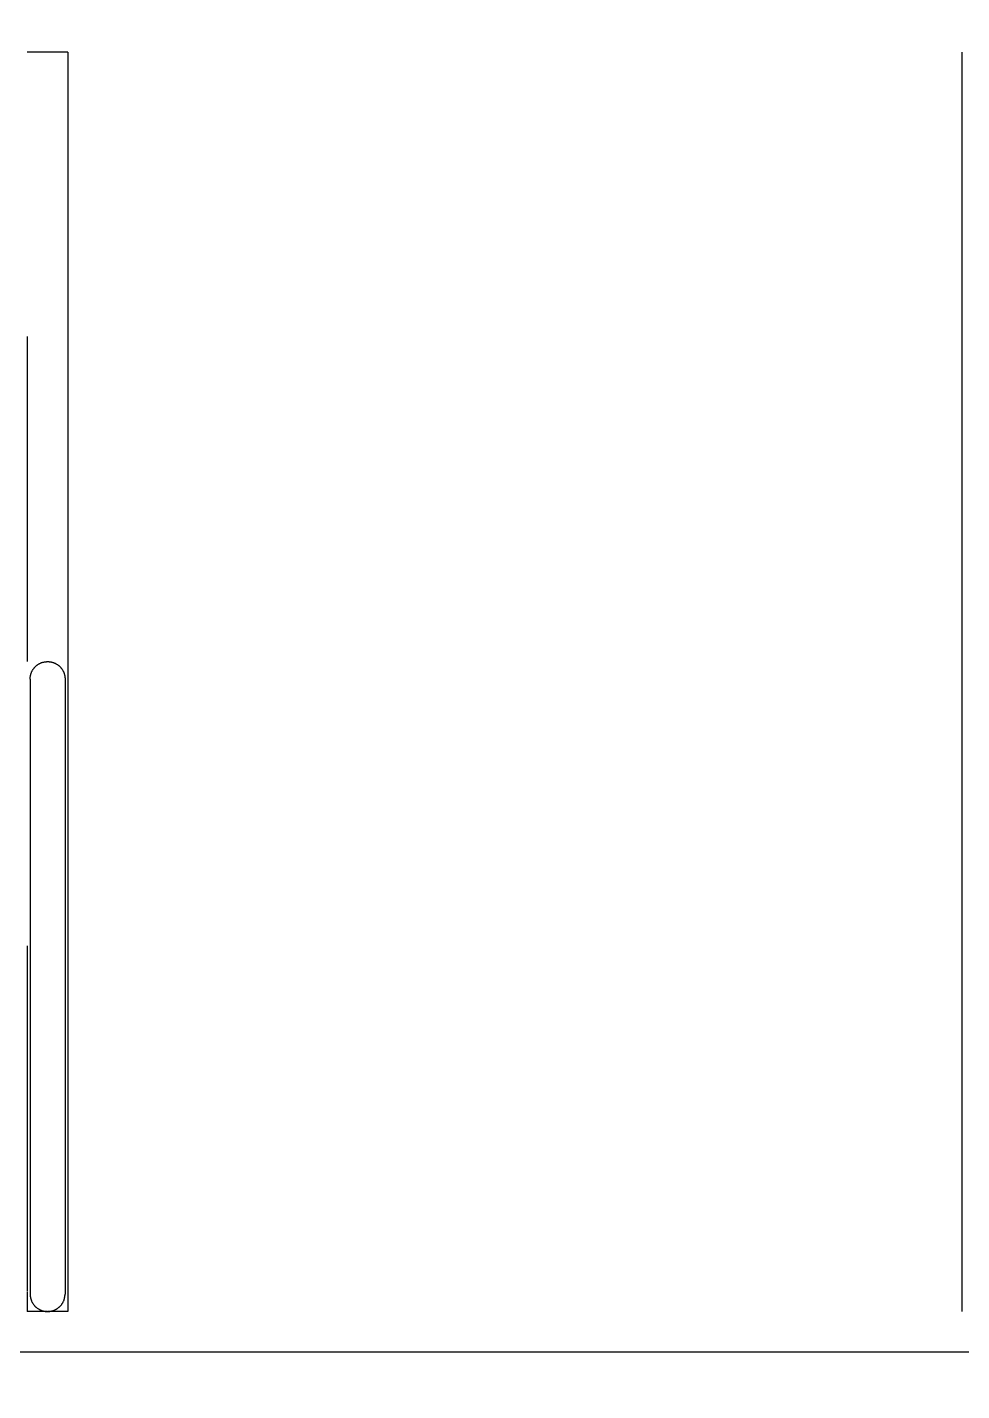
# Model space of a CAD drawing. Header units: millimetres. Extents: x -58335 to 291665, y -66693 to 213307.
# Drawn here: x 161311 to 162461, y -16799 to -15121 of the extents above; entities that cross this region are included whole.
import ezdxf

# ---------------------------------------------------------------- set-up
doc = ezdxf.new("R2010")
doc.units = ezdxf.units.MM
doc.header["$LTSCALE"] = 1000
for name, color, linetype in [('X-SITE$0$-MY-계획선', 253, 'Continuous'), ('X-SITE$0$-MY-녹지', 254, 'Continuous'), ('X-SITE$0$-MY-시설선', 254, 'Continuous')]:
    doc.layers.add(name, color=color, linetype=linetype)
pattern_1 = [(0, (-29382.5, 14650.24), (317.5, 317.5), [158.75, -476.25]), (90, (-29303.13, 14570.87), (-317.5, 317.5), [158.75, -476.25])]

# ---------------------------------------------------------------- blocks, each defined once
blk = doc.blocks.new('X-SITE$0$GPSP-100')
at = {"layer": 'X-SITE$0$-MY-시설선'}
for points in [[(-2950, 0), (-2950, -750)], [(2950, 0), (2900, 0)], [(2950, 0), (2950, -750)], [(2900, -350), (2900, -750)], [(-2950, -750), (-2950, -1550)], [(2903.5, -771.5), (2903.5, -771), (2903.5, -770.5), (2903.5, -770.1), (2903.6, -769.6), (2903.6, -769.1), (2903.7, -768.6), (2903.8, -768.1), (2903.9, -767.6), (2904, -767.1), (2904.1, -766.6), (2904.2, -766.1), (2904.3, -765.6), (2904.5, -765.1), (2904.6, -764.6), (2904.8, -764.1), (2905, -763.6), (2905.2, -763.1), (2905.4, -762.6), (2905.7, -762.1), (2905.9, -761.6), (2906.1, -761.2), (2906.4, -760.7), (2906.7, -760.2), (2907, -759.8), (2907.3, -759.3), (2907.6, -758.8), (2907.9, -758.4), (2908.3, -758), (2908.6, -757.5), (2909, -757.1), (2909.4, -756.7), (2909.8, -756.3), (2910.2, -755.9), (2910.6, -755.6), (2911, -755.2), (2911.4, -754.8), (2911.9, -754.5), (2912.3, -754.2), (2912.7, -753.8), (2913.2, -753.5), (2913.7, -753.2), (2914.1, -752.9), (2914.6, -752.7), (2915.1, -752.4), (2915.6, -752.2), (2916.1, -751.9), (2916.5, -751.7), (2917, -751.5), (2917.5, -751.3), (2918, -751.2), (2918.5, -751), (2919, -750.8), (2919.5, -750.7), (2920, -750.6), (2920.5, -750.5), (2921, -750.4), (2921.5, -750.3), (2922, -750.2), (2922.5, -750.1), (2923, -750.1), (2923.5, -750.1), (2924, -750), (2924.5, -750), (2924.9, -750)], [(2925.5, -750), (2925.9, -750), (2926.4, -750), (2926.9, -750.1), (2927.4, -750.1), (2927.9, -750.2), (2928.4, -750.3), (2928.8, -750.3), (2929.3, -750.4), (2929.8, -750.5), (2930.3, -750.7), (2930.8, -750.8), (2931.3, -750.9), (2931.8, -751.1), (2932.3, -751.3), (2932.8, -751.5), (2933.3, -751.6), (2933.7, -751.9), (2934.2, -752.1), (2934.7, -752.3), (2935.2, -752.6), (2935.6, -752.8), (2936.1, -753.1), (2936.6, -753.4), (2937, -753.7), (2937.5, -754), (2937.9, -754.3), (2938.3, -754.6), (2938.8, -755), (2939.2, -755.3), (2939.6, -755.7), (2940, -756.1), (2940.4, -756.5), (2940.7, -756.9), (2941.1, -757.3), (2941.5, -757.7), (2941.8, -758.1), (2942.2, -758.5), (2942.5, -759), (2942.8, -759.4), (2943.1, -759.9), (2943.4, -760.3), (2943.6, -760.8), (2943.9, -761.3), (2944.2, -761.7), (2944.4, -762.2), (2944.6, -762.7), (2944.8, -763.2), (2945, -763.7), (2945.2, -764.2), (2945.4, -764.7), (2945.5, -765.2), (2945.7, -765.7), (2945.8, -766.2), (2945.9, -766.6), (2946.1, -767.1), (2946.1, -767.6), (2946.2, -768.1), (2946.3, -768.6), (2946.4, -769.1), (2946.4, -769.6), (2946.5, -770.1), (2946.5, -770.6), (2946.5, -771), (2946.5, -771.5)], [(2950, -750), (2950, -1550)], [(2903.5, -771.5), (2903.5, -771.5), (2903.5, -773.2), (2903.5, -778.5), (2903.5, -871.5)], [(2946.5, -771.5), (2946.5, -871.5)], [(2903.5, -871.5), (2903.5, -1428.5)], [(2946.5, -871.5), (2946.5, -1428.5)], [(2900, -1100), (2900, -1524.5)], [(2903.5, -1428.5), (2903.5, -1526.8), (2903.5, -1528.1), (2903.5, -1528.5), (2903.5, -1528.5)], [(2946.5, -1428.5), (2946.5, -1528.5)], [(2900, -1525.5), (2900, -1550)], [(2903.5, -1528.5), (2903.5, -1529), (2903.5, -1529.5), (2903.5, -1529.9), (2903.6, -1530.4), (2903.6, -1530.9), (2903.7, -1531.4), (2903.8, -1531.9), (2903.9, -1532.4), (2904, -1532.9), (2904.1, -1533.4), (2904.2, -1533.9), (2904.3, -1534.4), (2904.5, -1534.9), (2904.6, -1535.4), (2904.8, -1535.9), (2905, -1536.4), (2905.2, -1536.9), (2905.4, -1537.4), (2905.7, -1537.9), (2905.9, -1538.4), (2906.2, -1538.9), (2906.4, -1539.3), (2906.7, -1539.8), (2907, -1540.3), (2907.3, -1540.7), (2907.6, -1541.2), (2908, -1541.6), (2908.3, -1542.1), (2908.7, -1542.5), (2909, -1542.9), (2909.4, -1543.3), (2909.8, -1543.7), (2910.2, -1544.1), (2910.6, -1544.5), (2911, -1544.8), (2911.4, -1545.2), (2911.9, -1545.5), (2912.3, -1545.9), (2912.8, -1546.2), (2913.2, -1546.5), (2913.7, -1546.8), (2914.2, -1547.1), (2914.6, -1547.3), (2915.1, -1547.6), (2915.6, -1547.8), (2916.1, -1548.1), (2916.6, -1548.3), (2917.1, -1548.5), (2917.6, -1548.7), (2918.1, -1548.9), (2918.6, -1549), (2919.1, -1549.2), (2919.6, -1549.3), (2920.1, -1549.4), (2920.6, -1549.5), (2921.1, -1549.6), (2921.6, -1549.7), (2922.1, -1549.8), (2922.6, -1549.9), (2923.1, -1549.9), (2923.6, -1550), (2924, -1550), (2924.5, -1550), (2925, -1550), (2925.5, -1550), (2926, -1550), (2926.4, -1550), (2926.9, -1549.9), (2927.4, -1549.9), (2927.9, -1549.8), (2928.4, -1549.7), (2928.9, -1549.6), (2929.4, -1549.5), (2929.9, -1549.4), (2930.4, -1549.3), (2930.9, -1549.2), (2931.4, -1549), (2931.9, -1548.9), (2932.4, -1548.7), (2932.9, -1548.5), (2933.4, -1548.3), (2933.9, -1548.1), (2934.4, -1547.8), (2934.9, -1547.6), (2935.4, -1547.3), (2935.8, -1547.1), (2936.3, -1546.8), (2936.8, -1546.5), (2937.2, -1546.2), (2937.7, -1545.9), (2938.1, -1545.5), (2938.6, -1545.2), (2939, -1544.8), (2939.4, -1544.5), (2939.8, -1544.1), (2940.2, -1543.7), (2940.6, -1543.3), (2941, -1542.9), (2941.3, -1542.5), (2941.7, -1542.1), (2942, -1541.6), (2942.4, -1541.2), (2942.7, -1540.7), (2943, -1540.3), (2943.3, -1539.8), (2943.6, -1539.3), (2943.8, -1538.9), (2944.1, -1538.4), (2944.3, -1537.9), (2944.6, -1537.4), (2944.8, -1536.9), (2945, -1536.4), (2945.2, -1535.9), (2945.4, -1535.4), (2945.5, -1534.9), (2945.7, -1534.4), (2945.8, -1533.9), (2945.9, -1533.4), (2946, -1532.9), (2946.1, -1532.4), (2946.2, -1531.9), (2946.3, -1531.4), (2946.4, -1530.9), (2946.4, -1530.4), (2946.5, -1529.9), (2946.5, -1529.5), (2946.5, -1529), (2946.5, -1528.5)], [(2924.5, -1550), (2900, -1550)], [(2950, -1550), (2925.5, -1550)]]:
    blk.add_lwpolyline(points, dxfattribs=at)
blk = doc.blocks.new('X-SITE$0$240910_L-1F')
at = {"layer": 'X-SITE$0$-MY-녹지'}
h = blk.add_hatch(dxfattribs=at)
h.set_pattern_fill('CROSS', color=256, scale=50, style=2)
h.set_pattern_definition(pattern_1)
edge = h.paths.add_edge_path()
edge.add_line((167850, -2045.3), (167850, 3516.6))
edge.add_arc((169000, 3516.6), 1150, 135, 180, ccw=False)
edge.add_line((168186.8, 4329.7), (170751, 6893.9))
edge.add_arc((170150, 7495), 850, 315, 360)
edge.add_line((171000, 7495), (171000, 10430.8))
edge.add_arc((170650, 10430.8), 350, 0, 90)
edge.add_line((170650, 10780.8), (169000, 10780.8))
edge.add_line((169000, 10780.8), (169000, 15580.8))
edge.add_line((169000, 15580.8), (171150, 15580.8))
edge.add_arc((171150, 15930.8), 350, 270, 360)
edge.add_line((171500, 15930.8), (171500, 18665.5))
edge.add_line((171500, 18665.5), (172500, 19665.5))
edge.add_line((172500, 19665.5), (172500, 33574.8))
edge.add_arc((171500, 32018.4), 1850, 57.2796, 90)
edge.add_line((171500, 33868.4), (163650, 33868.4))
edge.add_line((163650, 33868.4), (163650, -2251.6))
edge.add_line((163650, -2251.6), (118350, -2251.6))
edge.add_line((118350, -2251.6), (118350, 24610.8))
edge.add_arc((118000, 24610.8), 350, 0, 134.5656)
edge.add_line((117754.4, 24860.2), (112674.6, 19856.8))
edge.add_arc((113271.1, 19251.2), 850, 134.5656, 180)
edge.add_line((112421.1, 19251.2), (112421.1, -3601.6))
edge.add_arc((113271.1, -3601.6), 850, 180, 270)
edge.add_line((113271.1, -4451.6), (115271.1, -4451.6))
edge.add_line((115271.1, -4451.6), (117627.5, -6101.6))
edge.add_line((117627.5, -6101.6), (164145.7, -6101.6))
edge.add_line((164145.7, -6101.6), (167601, -2646.3))
edge.add_arc((167000, -2045.3), 850, 315, 360)
h = blk.add_hatch(dxfattribs=at)
h.set_pattern_fill('CROSS', color=256, scale=50, style=2)
h.set_pattern_definition(pattern_1)
edge = h.paths.add_edge_path()
edge.add_line((167850, -2045.3), (167850, 3516.6))
edge.add_arc((169000, 3516.6), 1150, 135, 180, ccw=False)
edge.add_line((168186.8, 4329.7), (170751, 6893.9))
edge.add_arc((170150, 7495), 850, 315, 360)
edge.add_line((171000, 7495), (171000, 10430.8))
edge.add_arc((170650, 10430.8), 350, 0, 90)
edge.add_line((170650, 10780.8), (169000, 10780.8))
edge.add_line((169000, 10780.8), (169000, 15580.8))
edge.add_line((169000, 15580.8), (171150, 15580.8))
edge.add_arc((171150, 15930.8), 350, 270, 360)
edge.add_line((171500, 15930.8), (171500, 18665.5))
edge.add_line((171500, 18665.5), (172500, 19665.5))
edge.add_line((172500, 19665.5), (172500, 33574.8))
edge.add_arc((171500, 32018.4), 1850, 57.2796, 90)
edge.add_line((171500, 33868.4), (163650, 33868.4))
edge.add_line((163650, 33868.4), (163650, -2251.6))
edge.add_line((163650, -2251.6), (118350, -2251.6))
edge.add_line((118350, -2251.6), (118350, 24610.8))
edge.add_arc((118000, 24610.8), 350, 0, 134.5656)
edge.add_line((117754.4, 24860.2), (112674.6, 19856.8))
edge.add_arc((113271.1, 19251.2), 850, 134.5656, 180)
edge.add_line((112421.1, 19251.2), (112421.1, -3601.6))
edge.add_arc((113271.1, -3601.6), 850, 180, 270)
edge.add_line((113271.1, -4451.6), (115271.1, -4451.6))
edge.add_line((115271.1, -4451.6), (117627.5, -6101.6))
edge.add_line((117627.5, -6101.6), (164145.7, -6101.6))
edge.add_line((164145.7, -6101.6), (167601, -2646.3))
edge.add_arc((167000, -2045.3), 850, 315, 360)
at = {"layer": 'X-SITE$0$-MY-계획선'}
blk.add_lwpolyline([(173500, 32018.4, 0.414214), (171500, 34018.4), (159601.2, 34018.4, 0.414214), (158601.2, 33018.4), (158601.2, 29448.4), (163500, 29448.4), (163500, -2101.6), (118500, -2101.6), (118500, 24610.8)], format="xyb", dxfattribs=at)
blk.add_lwpolyline([(173500, 32018.4, 0.414214), (171500, 34018.4), (159601.2, 34018.4, 0.414214), (158601.2, 33018.4), (158601.2, 29448.4), (163500, 29448.4), (163500, -2101.6), (118500, -2101.6), (118500, 24610.8)], format="xyb", dxfattribs=at)
at = {"layer": 'X-SITE$0$-MY-시설선'}
for p in [(129028.1, -501.6), (129028.1, -501.6), (136028.1, -501.6), (136028.1, -501.6)]:
    blk.add_blockref('X-SITE$0$GPSP-100', p, dxfattribs=at)

msp = doc.modelspace()

# ---------------------------------------------------------------- block references
msp.add_blockref('X-SITE$0$240910_L-1F', (29382.5, -14650.2))

doc.saveas('drawing.dxf')
